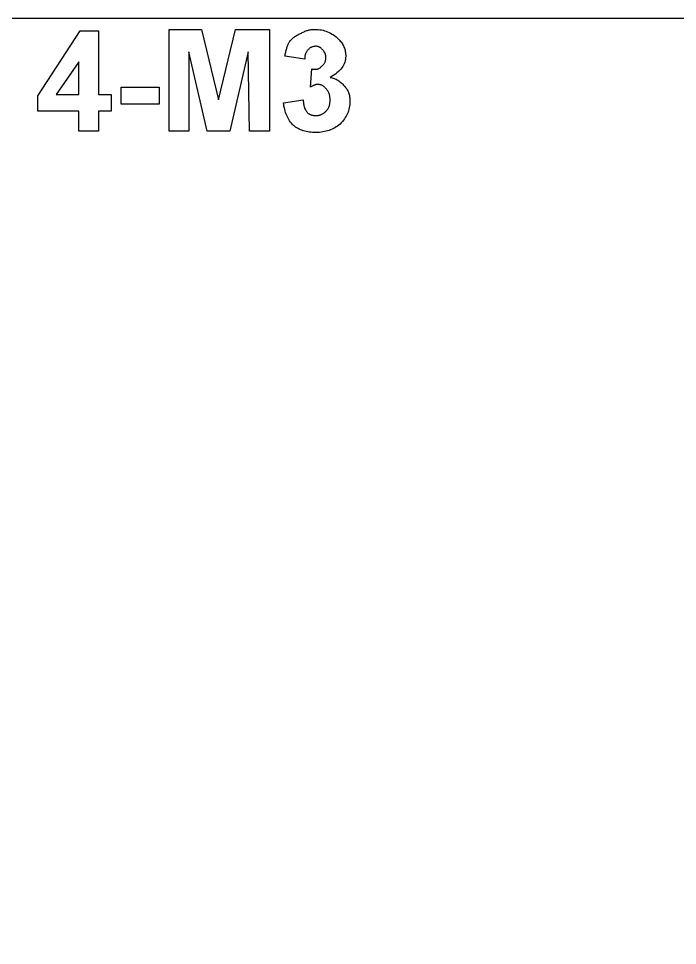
# Model space of a CAD drawing. Extents: x 0 to 21.1, y 0 to 5.7.
# Drawn here: x 9.461 to 10.562, y 4.007 to 5.556 of the extents above; entities that cross this region are included whole.
import ezdxf

# ---------------------------------------------------------------- set-up
doc = ezdxf.new("R2010")
doc.units = 0
doc.header["$MEASUREMENT"] = 0
doc.linetypes.add('AUSGEZOGEN', pattern=[0])
doc.layers.get('0').update_dxf_attribs({"linetype": 'AUSGEZOGEN'})

msp = doc.modelspace()

# ---------------------------------------------------------------- linework, layer by layer
for points in [[(0, 0), (21.125, 0), (21.125, 0), (21.125, 5.5556), (21.125, 5.5556), (0, 5.5556), (0, 0)], [(9.5617, 5.3675), (9.5617, 5.4006), (9.5617, 5.4006), (9.4932, 5.4006), (9.4932, 5.4006), (9.4932, 5.4266), (9.4932, 5.4266), (9.5641, 5.5352), (9.5641, 5.5352), (9.5947, 5.5352), (9.5947, 5.5352), (9.5947, 5.4289), (9.5947, 5.4289), (9.616, 5.4289), (9.616, 5.4289), (9.616, 5.4006), (9.616, 5.4006), (9.5947, 5.4006), (9.5947, 5.4006), (9.5947, 5.3675), (9.5947, 5.3675), (9.5617, 5.3675)], [(9.7128, 5.3675), (9.7128, 5.5375), (9.7128, 5.5375), (9.7671, 5.5375), (9.7671, 5.5375), (9.7954, 5.4195), (9.7954, 5.4195), (9.8238, 5.5375), (9.8238, 5.5375), (9.8804, 5.5375), (9.8804, 5.5375), (9.8804, 5.3675), (9.8804, 5.3675), (9.8474, 5.3675), (9.8474, 5.3675), (9.845, 5.4998), (9.845, 5.4998), (9.8143, 5.3675), (9.8143, 5.3675), (9.7766, 5.3675), (9.7766, 5.3675), (9.7459, 5.4998), (9.7459, 5.4998), (9.7459, 5.3675), (9.7459, 5.3675), (9.7128, 5.3675)], [(9.9041, 5.4148), (9.9371, 5.4195), (9.9371, 5.4195), (9.9371, 5.4177), (9.9371, 5.4177), (9.9372, 5.416), (9.9372, 5.416), (9.9374, 5.4144), (9.9374, 5.4144), (9.9376, 5.4128), (9.9376, 5.4128), (9.9378, 5.4113), (9.9378, 5.4113), (9.9381, 5.4098), (9.9381, 5.4098), (9.9385, 5.4084), (9.9385, 5.4084), (9.9389, 5.4071), (9.9389, 5.4071), (9.9393, 5.4058), (9.9393, 5.4058), (9.9399, 5.4045), (9.9399, 5.4045), (9.9405, 5.4033), (9.9405, 5.4033), (9.9411, 5.4022), (9.9411, 5.4022), (9.9418, 5.4011), (9.9418, 5.4011), (9.9425, 5.4001), (9.9425, 5.4001), (9.9433, 5.3991), (9.9433, 5.3991), (9.9442, 5.3982), (9.9442, 5.3982), (9.9448, 5.3977), (9.9448, 5.3977), (9.9454, 5.3971), (9.9454, 5.3971), (9.9461, 5.3966), (9.9461, 5.3966), (9.9468, 5.3962), (9.9468, 5.3962), (9.9476, 5.3957), (9.9476, 5.3957), (9.9484, 5.3953), (9.9484, 5.3953), (9.9492, 5.395), (9.9492, 5.395), (9.9501, 5.3947), (9.9501, 5.3947), (9.951, 5.3944), (9.951, 5.3944), (9.9519, 5.3942), (9.9519, 5.3942), (9.9529, 5.394), (9.9529, 5.394), (9.9539, 5.3938), (9.9539, 5.3938), (9.955, 5.3937), (9.955, 5.3937), (9.9561, 5.3936), (9.9561, 5.3936), (9.9572, 5.3935), (9.9572, 5.3935), (9.9584, 5.3935), (9.9584, 5.3935), (9.9595, 5.3935), (9.9595, 5.3935), (9.9607, 5.3936), (9.9607, 5.3936), (9.9618, 5.3937), (9.9618, 5.3937), (9.9629, 5.3939), (9.9629, 5.3939), (9.964, 5.3942), (9.964, 5.3942), (9.9651, 5.3945), (9.9651, 5.3945), (9.9662, 5.3949), (9.9662, 5.3949), (9.9672, 5.3953), (9.9672, 5.3953), (9.9682, 5.3957), (9.9682, 5.3957), (9.9692, 5.3963), (9.9692, 5.3963), (9.9702, 5.3968), (9.9702, 5.3968), (9.9712, 5.3975), (9.9712, 5.3975), (9.9721, 5.3982), (9.9721, 5.3982), (9.9731, 5.3989), (9.9731, 5.3989), (9.974, 5.3997), (9.974, 5.3997), (9.9749, 5.4006), (9.9749, 5.4006), (9.9757, 5.4015), (9.9757, 5.4015), (9.9765, 5.4024), (9.9765, 5.4024), (9.9773, 5.4034), (9.9773, 5.4034), (9.978, 5.4044), (9.978, 5.4044), (9.9786, 5.4055), (9.9786, 5.4055), (9.9792, 5.4066), (9.9792, 5.4066), (9.9797, 5.4077), (9.9797, 5.4077), (9.9802, 5.4088), (9.9802, 5.4088), (9.9806, 5.41), (9.9806, 5.41), (9.981, 5.4113), (9.981, 5.4113), (9.9813, 5.4126), (9.9813, 5.4126), (9.9815, 5.4139), (9.9815, 5.4139), (9.9817, 5.4152), (9.9817, 5.4152), (9.9819, 5.4166), (9.9819, 5.4166), (9.9819, 5.418), (9.9819, 5.418), (9.982, 5.4195), (9.982, 5.4195), (9.9819, 5.4209), (9.9819, 5.4209), (9.9819, 5.4224), (9.9819, 5.4224), (9.9817, 5.4237), (9.9817, 5.4237), (9.9815, 5.4251), (9.9815, 5.4251), (9.9813, 5.4264), (9.9813, 5.4264), (9.981, 5.4277), (9.981, 5.4277), (9.9806, 5.4289), (9.9806, 5.4289), (9.9802, 5.4301), (9.9802, 5.4301), (9.9797, 5.4313), (9.9797, 5.4313), (9.9792, 5.4324), (9.9792, 5.4324), (9.9786, 5.4335), (9.9786, 5.4335), (9.978, 5.4345), (9.978, 5.4345), (9.9773, 5.4355), (9.9773, 5.4355), (9.9765, 5.4365), (9.9765, 5.4365), (9.9757, 5.4375), (9.9757, 5.4375), (9.9749, 5.4384), (9.9749, 5.4384), (9.9743, 5.4392), (9.9743, 5.4392), (9.9736, 5.44), (9.9736, 5.44), (9.9729, 5.4408), (9.9729, 5.4408), (9.9722, 5.4415), (9.9722, 5.4415), (9.9715, 5.4421), (9.9715, 5.4421), (9.9707, 5.4427), (9.9707, 5.4427), (9.9699, 5.4432), (9.9699, 5.4432), (9.969, 5.4437), (9.969, 5.4437), (9.9681, 5.4441), (9.9681, 5.4441), (9.9671, 5.4444), (9.9671, 5.4444), (9.9662, 5.4448), (9.9662, 5.4448), (9.9651, 5.445), (9.9651, 5.445), (9.9641, 5.4452), (9.9641, 5.4452), (9.963, 5.4453), (9.963, 5.4453), (9.9619, 5.4454), (9.9619, 5.4454), (9.9607, 5.4454), (9.9607, 5.4454), (9.9601, 5.4454), (9.9601, 5.4454), (9.9595, 5.4454), (9.9595, 5.4454), (9.9589, 5.4453), (9.9589, 5.4453), (9.9582, 5.4451), (9.9582, 5.4451), (9.9575, 5.445), (9.9575, 5.445), (9.9568, 5.4448), (9.9568, 5.4448), (9.9561, 5.4445), (9.9561, 5.4445), (9.9554, 5.4443), (9.9554, 5.4443), (9.9547, 5.444), (9.9547, 5.444), (9.9539, 5.4436), (9.9539, 5.4436), (9.9531, 5.4432), (9.9531, 5.4432), (9.9523, 5.4428), (9.9523, 5.4428), (9.9515, 5.4423), (9.9515, 5.4423), (9.9506, 5.4418), (9.9506, 5.4418), (9.9498, 5.4413), (9.9498, 5.4413), (9.9489, 5.4407), (9.9489, 5.4407), (9.9513, 5.4714), (9.9513, 5.4714), (9.9527, 5.4712), (9.9527, 5.4712), (9.9541, 5.471), (9.9541, 5.471), (9.9555, 5.4709), (9.9555, 5.4709), (9.9567, 5.4708), (9.9567, 5.4708), (9.958, 5.4709), (9.958, 5.4709), (9.9591, 5.471), (9.9591, 5.471), (9.9602, 5.4712), (9.9602, 5.4712), (9.9613, 5.4714), (9.9613, 5.4714), (9.9623, 5.4717), (9.9623, 5.4717), (9.9633, 5.4722), (9.9633, 5.4722), (9.9642, 5.4726), (9.9642, 5.4726), (9.965, 5.4732), (9.965, 5.4732), (9.9658, 5.4738), (9.9658, 5.4738), (9.9665, 5.4745), (9.9665, 5.4745), (9.9672, 5.4753), (9.9672, 5.4753), (9.9678, 5.4761), (9.9678, 5.4761), (9.9687, 5.4767), (9.9687, 5.4767), (9.9695, 5.4774), (9.9695, 5.4774), (9.9702, 5.4781), (9.9702, 5.4781), (9.9709, 5.4788), (9.9709, 5.4788), (9.9715, 5.4796), (9.9715, 5.4796), (9.9721, 5.4803), (9.9721, 5.4803), (9.9726, 5.4812), (9.9726, 5.4812), (9.9731, 5.482), (9.9731, 5.482), (9.9735, 5.4829), (9.9735, 5.4829), (9.9739, 5.4839), (9.9739, 5.4839), (9.9742, 5.4849), (9.9742, 5.4849), (9.9744, 5.4859), (9.9744, 5.4859), (9.9746, 5.4869), (9.9746, 5.4869), (9.9748, 5.488), (9.9748, 5.488), (9.9749, 5.4891), (9.9749, 5.4891), (9.9749, 5.4903), (9.9749, 5.4903), (9.9749, 5.4912), (9.9749, 5.4912), (9.9748, 5.492), (9.9748, 5.492), (9.9747, 5.4929), (9.9747, 5.4929), (9.9746, 5.4937), (9.9746, 5.4937), (9.9744, 5.4945), (9.9744, 5.4945), (9.9742, 5.4953), (9.9742, 5.4953), (9.974, 5.4961), (9.974, 5.4961), (9.9737, 5.4968), (9.9737, 5.4968), (9.9734, 5.4975), (9.9734, 5.4975), (9.973, 5.4982), (9.973, 5.4982), (9.9727, 5.4989), (9.9727, 5.4989), (9.9722, 5.4996), (9.9722, 5.4996), (9.9718, 5.5003), (9.9718, 5.5003), (9.9713, 5.5009), (9.9713, 5.5009), (9.9707, 5.5015), (9.9707, 5.5015), (9.9702, 5.5021), (9.9702, 5.5021), (9.9696, 5.503), (9.9696, 5.503), (9.9689, 5.5038), (9.9689, 5.5038), (9.9683, 5.5045), (9.9683, 5.5045), (9.9677, 5.5052), (9.9677, 5.5052), (9.967, 5.5058), (9.967, 5.5058), (9.9663, 5.5064), (9.9663, 5.5064), (9.9656, 5.507), (9.9656, 5.507), (9.9649, 5.5074), (9.9649, 5.5074), (9.9641, 5.5078), (9.9641, 5.5078), (9.9633, 5.5082), (9.9633, 5.5082), (9.9626, 5.5085), (9.9626, 5.5085), (9.9618, 5.5088), (9.9618, 5.5088), (9.9609, 5.5089), (9.9609, 5.5089), (9.9601, 5.5091), (9.9601, 5.5091), (9.9592, 5.5092), (9.9592, 5.5092), (9.9584, 5.5092), (9.9584, 5.5092), (9.9572, 5.5092), (9.9572, 5.5092), (9.9561, 5.5091), (9.9561, 5.5091), (9.955, 5.5089), (9.955, 5.5089), (9.9539, 5.5088), (9.9539, 5.5088), (9.9529, 5.5085), (9.9529, 5.5085), (9.9519, 5.5082), (9.9519, 5.5082), (9.951, 5.5078), (9.951, 5.5078), (9.9501, 5.5074), (9.9501, 5.5074), (9.9492, 5.507), (9.9492, 5.507), (9.9484, 5.5064), (9.9484, 5.5064), (9.9476, 5.5058), (9.9476, 5.5058), (9.9468, 5.5052), (9.9468, 5.5052), (9.9461, 5.5045), (9.9461, 5.5045), (9.9454, 5.5038), (9.9454, 5.5038), (9.9448, 5.503), (9.9448, 5.503), (9.9442, 5.5021), (9.9442, 5.5021), (9.9436, 5.5015), (9.9436, 5.5015), (9.9431, 5.5009), (9.9431, 5.5009), (9.9426, 5.5002), (9.9426, 5.5002), (9.9421, 5.4995), (9.9421, 5.4995), (9.9417, 5.4987), (9.9417, 5.4987), (9.9413, 5.4979), (9.9413, 5.4979), (9.941, 5.4971), (9.941, 5.4971), (9.9407, 5.4962), (9.9407, 5.4962), (9.9404, 5.4953), (9.9404, 5.4953), (9.9401, 5.4944), (9.9401, 5.4944), (9.9399, 5.4934), (9.9399, 5.4934), (9.9398, 5.4924), (9.9398, 5.4924), (9.9396, 5.4913), (9.9396, 5.4913), (9.9395, 5.4902), (9.9395, 5.4902), (9.9395, 5.4891), (9.9395, 5.4891), (9.9395, 5.4879), (9.9395, 5.4879), (9.9064, 5.4927), (9.9064, 5.4927), (9.9067, 5.4944), (9.9067, 5.4944), (9.907, 5.4961), (9.907, 5.4961), (9.9074, 5.4978), (9.9074, 5.4978), (9.9077, 5.4995), (9.9077, 5.4995), (9.9081, 5.5011), (9.9081, 5.5011), (9.9085, 5.5026), (9.9085, 5.5026), (9.9089, 5.5042), (9.9089, 5.5042), (9.9094, 5.5057), (9.9094, 5.5057), (9.9098, 5.5071), (9.9098, 5.5071), (9.9103, 5.5085), (9.9103, 5.5085), (9.9108, 5.5099), (9.9108, 5.5099), (9.9113, 5.5113), (9.9113, 5.5113), (9.9118, 5.5126), (9.9118, 5.5126), (9.9124, 5.5138), (9.9124, 5.5138), (9.9129, 5.5151), (9.9129, 5.5151), (9.9135, 5.5163), (9.9135, 5.5163), (9.9144, 5.5174), (9.9144, 5.5174), (9.9153, 5.5186), (9.9153, 5.5186), (9.9163, 5.5197), (9.9163, 5.5197), (9.9173, 5.5207), (9.9173, 5.5207), (9.9184, 5.5217), (9.9184, 5.5217), (9.9195, 5.5227), (9.9195, 5.5227), (9.9206, 5.5236), (9.9206, 5.5236), (9.9218, 5.5245), (9.9218, 5.5245), (9.923, 5.5254), (9.923, 5.5254), (9.9242, 5.5262), (9.9242, 5.5262), (9.9255, 5.527), (9.9255, 5.527), (9.9268, 5.5278), (9.9268, 5.5278), (9.9281, 5.5285), (9.9281, 5.5285), (9.9295, 5.5292), (9.9295, 5.5292), (9.9309, 5.5298), (9.9309, 5.5298), (9.9324, 5.5304), (9.9324, 5.5304), (9.9339, 5.5313), (9.9339, 5.5313), (9.9353, 5.5321), (9.9353, 5.5321), (9.9368, 5.5329), (9.9368, 5.5329), (9.9383, 5.5335), (9.9383, 5.5335), (9.9398, 5.5342), (9.9398, 5.5342), (9.9412, 5.5348), (9.9412, 5.5348), (9.9427, 5.5353), (9.9427, 5.5353), (9.9442, 5.5358), (9.9442, 5.5358), (9.9457, 5.5362), (9.9457, 5.5362), (9.9471, 5.5365), (9.9471, 5.5365), (9.9486, 5.5368), (9.9486, 5.5368), (9.9501, 5.5371), (9.9501, 5.5371), (9.9516, 5.5373), (9.9516, 5.5373), (9.953, 5.5374), (9.953, 5.5374), (9.9545, 5.5375), (9.9545, 5.5375), (9.956, 5.5375), (9.956, 5.5375), (9.9589, 5.5375), (9.9589, 5.5375), (9.9618, 5.5373), (9.9618, 5.5373), (9.9646, 5.5369), (9.9646, 5.5369), (9.9674, 5.5365), (9.9674, 5.5365), (9.9701, 5.5359), (9.9701, 5.5359), (9.9727, 5.5352), (9.9727, 5.5352), (9.9753, 5.5344), (9.9753, 5.5344), (9.9778, 5.5334), (9.9778, 5.5334), (9.9803, 5.5323), (9.9803, 5.5323), (9.9827, 5.5311), (9.9827, 5.5311), (9.9851, 5.5297), (9.9851, 5.5297), (9.9874, 5.5282), (9.9874, 5.5282), (9.9897, 5.5266), (9.9897, 5.5266), (9.9919, 5.5249), (9.9919, 5.5249), (9.994, 5.523), (9.994, 5.523), (9.9961, 5.521), (9.9961, 5.521), (9.9976, 5.5195), (9.9976, 5.5195), (9.9989, 5.518), (9.9989, 5.518), (10.0001, 5.5164), (10.0001, 5.5164), (10.0013, 5.5148), (10.0013, 5.5148), (10.0024, 5.5132), (10.0024, 5.5132), (10.0033, 5.5115), (10.0033, 5.5115), (10.0042, 5.5098), (10.0042, 5.5098), (10.005, 5.508), (10.005, 5.508), (10.0057, 5.5062), (10.0057, 5.5062), (10.0063, 5.5044), (10.0063, 5.5044), (10.0068, 5.5025), (10.0068, 5.5025), (10.0072, 5.5006), (10.0072, 5.5006), (10.0075, 5.4987), (10.0075, 5.4987), (10.0078, 5.4967), (10.0078, 5.4967), (10.0079, 5.4947), (10.0079, 5.4947), (10.0079, 5.4927), (10.0079, 5.4927), (10.0078, 5.49), (10.0078, 5.49), (10.0075, 5.4875), (10.0075, 5.4875), (10.007, 5.4849), (10.007, 5.4849), (10.0063, 5.4825), (10.0063, 5.4825), (10.0054, 5.4801), (10.0054, 5.4801), (10.0043, 5.4777), (10.0043, 5.4777), (10.003, 5.4754), (10.003, 5.4754), (10.0014, 5.4732), (10.0014, 5.4732), (9.9997, 5.471), (9.9997, 5.471), (9.9978, 5.4689), (9.9978, 5.4689), (9.9957, 5.4668), (9.9957, 5.4668), (9.9933, 5.4648), (9.9933, 5.4648), (9.9908, 5.4628), (9.9908, 5.4628), (9.9881, 5.4609), (9.9881, 5.4609), (9.9851, 5.459), (9.9851, 5.459), (9.982, 5.4573), (9.982, 5.4573), (9.9837, 5.4569), (9.9837, 5.4569), (9.9854, 5.4565), (9.9854, 5.4565), (9.9871, 5.456), (9.9871, 5.456), (9.9888, 5.4555), (9.9888, 5.4555), (9.9904, 5.4549), (9.9904, 5.4549), (9.9919, 5.4542), (9.9919, 5.4542), (9.9935, 5.4534), (9.9935, 5.4534), (9.995, 5.4525), (9.995, 5.4525), (9.9964, 5.4516), (9.9964, 5.4516), (9.9978, 5.4506), (9.9978, 5.4506), (9.9992, 5.4495), (9.9992, 5.4495), (10.0006, 5.4484), (10.0006, 5.4484), (10.0019, 5.4472), (10.0019, 5.4472), (10.0031, 5.4459), (10.0031, 5.4459), (10.0044, 5.4445), (10.0044, 5.4445), (10.0056, 5.4431), (10.0056, 5.4431), (10.0067, 5.4419), (10.0067, 5.4419), (10.0078, 5.4406), (10.0078, 5.4406), (10.0088, 5.4393), (10.0088, 5.4393), (10.0097, 5.4379), (10.0097, 5.4379), (10.0106, 5.4365), (10.0106, 5.4365), (10.0113, 5.435), (10.0113, 5.435), (10.012, 5.4335), (10.012, 5.4335), (10.0127, 5.4319), (10.0127, 5.4319), (10.0132, 5.4302), (10.0132, 5.4302), (10.0137, 5.4285), (10.0137, 5.4285), (10.0141, 5.4267), (10.0141, 5.4267), (10.0144, 5.4249), (10.0144, 5.4249), (10.0147, 5.4231), (10.0147, 5.4231), (10.0149, 5.4211), (10.0149, 5.4211), (10.015, 5.4192), (10.015, 5.4192), (10.015, 5.4171), (10.015, 5.4171), (10.015, 5.4145), (10.015, 5.4145), (10.0148, 5.4119), (10.0148, 5.4119), (10.0144, 5.4093), (10.0144, 5.4093), (10.014, 5.4068), (10.014, 5.4068), (10.0134, 5.4043), (10.0134, 5.4043), (10.0127, 5.4018), (10.0127, 5.4018), (10.0119, 5.3994), (10.0119, 5.3994), (10.0109, 5.397), (10.0109, 5.397), (10.0098, 5.3947), (10.0098, 5.3947), (10.0086, 5.3924), (10.0086, 5.3924), (10.0072, 5.3901), (10.0072, 5.3901), (10.0057, 5.3879), (10.0057, 5.3879), (10.0041, 5.3857), (10.0041, 5.3857), (10.0024, 5.3835), (10.0024, 5.3835), (10.0005, 5.3814), (10.0005, 5.3814), (9.9985, 5.3793), (9.9985, 5.3793), (9.9964, 5.3776), (9.9964, 5.3776), (9.9943, 5.376), (9.9943, 5.376), (9.9921, 5.3745), (9.9921, 5.3745), (9.9898, 5.3731), (9.9898, 5.3731), (9.9875, 5.3719), (9.9875, 5.3719), (9.9851, 5.3707), (9.9851, 5.3707), (9.9827, 5.3696), (9.9827, 5.3696), (9.9802, 5.3687), (9.9802, 5.3687), (9.9777, 5.3679), (9.9777, 5.3679), (9.9751, 5.3672), (9.9751, 5.3672), (9.9724, 5.3666), (9.9724, 5.3666), (9.9697, 5.3661), (9.9697, 5.3661), (9.967, 5.3657), (9.967, 5.3657), (9.9642, 5.3654), (9.9642, 5.3654), (9.9613, 5.3652), (9.9613, 5.3652), (9.9584, 5.3652), (9.9584, 5.3652), (9.9554, 5.3652), (9.9554, 5.3652), (9.9526, 5.3654), (9.9526, 5.3654), (9.9498, 5.3656), (9.9498, 5.3656), (9.9471, 5.3659), (9.9471, 5.3659), (9.9445, 5.3663), (9.9445, 5.3663), (9.942, 5.3668), (9.942, 5.3668), (9.9395, 5.3674), (9.9395, 5.3674), (9.9371, 5.3681), (9.9371, 5.3681), (9.9348, 5.3689), (9.9348, 5.3689), (9.9325, 5.3698), (9.9325, 5.3698), (9.9304, 5.3707), (9.9304, 5.3707), (9.9283, 5.3718), (9.9283, 5.3718), (9.9262, 5.373), (9.9262, 5.373), (9.9243, 5.3742), (9.9243, 5.3742), (9.9224, 5.3755), (9.9224, 5.3755), (9.9206, 5.377), (9.9206, 5.377), (9.9189, 5.3788), (9.9189, 5.3788), (9.9172, 5.3807), (9.9172, 5.3807), (9.9157, 5.3826), (9.9157, 5.3826), (9.9142, 5.3846), (9.9142, 5.3846), (9.9129, 5.3867), (9.9129, 5.3867), (9.9116, 5.3889), (9.9116, 5.3889), (9.9104, 5.3912), (9.9104, 5.3912), (9.9094, 5.3935), (9.9094, 5.3935), (9.9084, 5.3959), (9.9084, 5.3959), (9.9075, 5.3984), (9.9075, 5.3984), (9.9067, 5.4009), (9.9067, 5.4009), (9.906, 5.4035), (9.906, 5.4035), (9.9054, 5.4062), (9.9054, 5.4062), (9.9048, 5.409), (9.9048, 5.409), (9.9044, 5.4118), (9.9044, 5.4118), (9.9041, 5.4148), (9.9041, 5.4148), (9.9041, 5.4148)], [(9.5617, 5.4289), (9.5617, 5.4832), (9.5617, 5.4832), (9.5239, 5.4289), (9.5239, 5.4289), (9.5617, 5.4289)], [(9.6325, 5.4124), (9.6325, 5.4407), (9.6325, 5.4407), (9.6963, 5.4407), (9.6963, 5.4407), (9.6963, 5.4124), (9.6963, 5.4124), (9.6325, 5.4124)]]:
    msp.add_lwpolyline(points)

doc.saveas('drawing.dxf')
